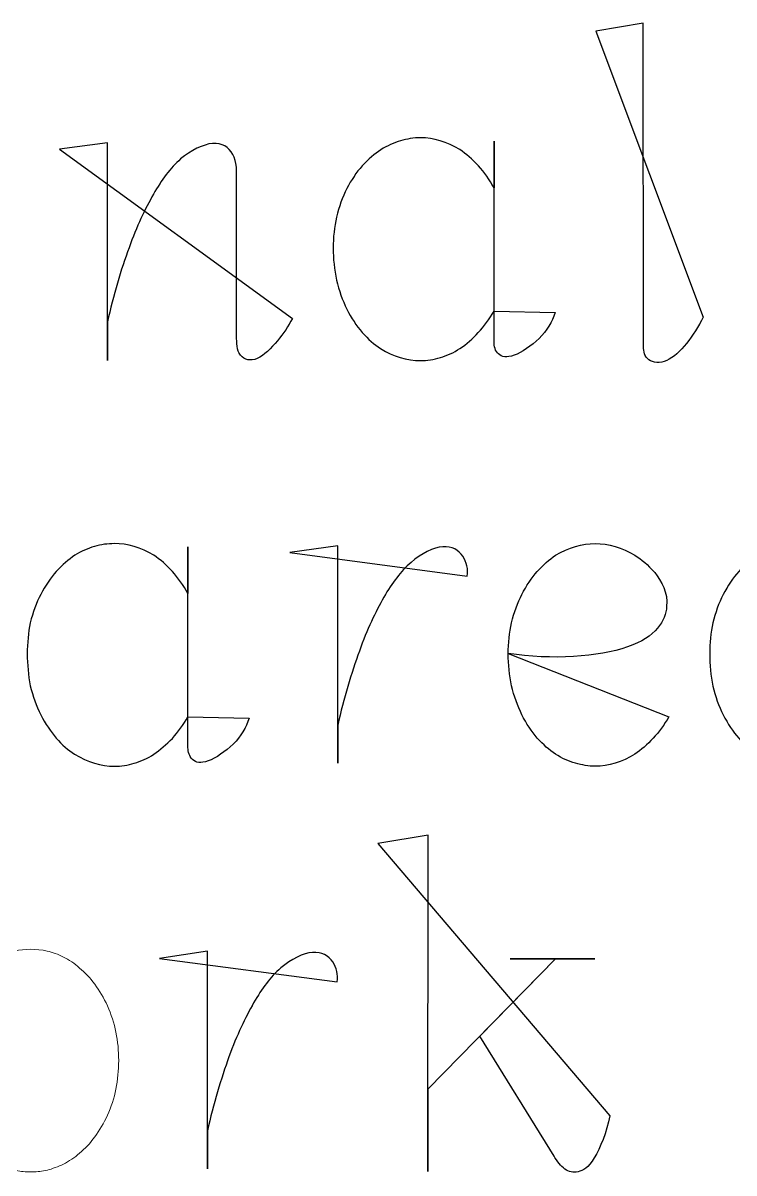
# Model space of a CAD drawing. Header units: centimetres. Extents: x -9.8 to 9.8, y -7 to 7.
# Drawn here: x -6.258 to -5.665, y 6.006 to 6.964 of the extents above; entities that cross this region are included whole.
import ezdxf

# ---------------------------------------------------------------- set-up
doc = ezdxf.new("R2010")
doc.units = ezdxf.units.CM
doc.header["$MEASUREMENT"] = 0
doc.layers.add('Layer 1', color=7, linetype='Continuous')

msp = doc.modelspace()

# ---------------------------------------------------------------- linework, layer by layer
at = {"layer": 'Layer 1', "color": 7}
for points, knots in [([(-5.78047, 6.95728), (-5.78047, 6.95728), (-5.74105, 6.96413), (-5.74105, 6.96413), (-5.74105, 6.96413), (-5.74105, 6.96413), (-5.74065, 6.69439), (-5.74065, 6.69439), (-5.74065, 6.69439), (-5.74065, 6.69039), (-5.73988, 6.68582), (-5.73626, 6.68336), (-5.73626, 6.68336), (-5.73264, 6.68087), (-5.72692, 6.68032), (-5.72139, 6.6828), (-5.72139, 6.6828), (-5.71549, 6.68529), (-5.71015, 6.69061), (-5.70483, 6.69709), (-5.70483, 6.69709), (-5.6997, 6.70357), (-5.69491, 6.71101), (-5.69094, 6.719), (-5.69094, 6.719), (-5.69094, 6.719), (-5.78047, 6.95728), (-5.78047, 6.95728)], [0, 0, 0, 0, 0.125, 0.125, 0.125, 0.125, 0.25, 0.25, 0.25, 0.25, 0.375, 0.375, 0.375, 0.375, 0.5, 0.5, 0.5, 0.5, 0.625, 0.625, 0.625, 0.625, 0.75, 0.75, 0.75, 0.75, 1, 1, 1, 1]), ([(-5.78047, 6.95728), (-5.78047, 6.95728), (-5.78047, 6.95728), (-5.78047, 6.95728), (-5.78047, 6.95728), (-5.78047, 6.95728), (-5.78047, 6.95728), (-5.78047, 6.95728)], [0, 0, 0, 0, 0.333333, 0.333333, 0.333333, 0.333333, 1, 1, 1, 1]), ([(-6.22738, 6.85897), (-6.22738, 6.85897), (-6.18737, 6.86429), (-6.18737, 6.86429), (-6.18737, 6.86429), (-6.18737, 6.86429), (-6.18737, 6.68294), (-6.18737, 6.68294), (-6.18737, 6.68294), (-6.18737, 6.68294), (-6.18737, 6.71495), (-6.18737, 6.71495), (-6.18737, 6.71495), (-6.18261, 6.73704), (-6.17613, 6.75877), (-6.16946, 6.77668), (-6.16946, 6.77668), (-6.16316, 6.79478), (-6.15594, 6.80925), (-6.14909, 6.82145), (-6.14909, 6.82145), (-6.14224, 6.83346), (-6.13499, 6.84336), (-6.12642, 6.85079), (-6.12642, 6.85079), (-6.11785, 6.85801), (-6.10774, 6.86299), (-6.09975, 6.86375), (-6.09975, 6.86375), (-6.09194, 6.86431), (-6.08623, 6.86052), (-6.08298, 6.8546), (-6.08298, 6.8546), (-6.07936, 6.84851), (-6.07975, 6.84013), (-6.07975, 6.83193), (-6.07975, 6.83193), (-6.07975, 6.83193), (-6.07975, 6.70334), (-6.07975, 6.70334), (-6.07975, 6.70334), (-6.07975, 6.69762), (-6.07975, 6.69133), (-6.07652, 6.68733), (-6.07652, 6.68733), (-6.07327, 6.68333), (-6.06832, 6.68201), (-6.0626, 6.68447), (-6.0626, 6.68447), (-6.05688, 6.68675), (-6.05098, 6.69323), (-6.04583, 6.69913), (-6.04583, 6.69913), (-6.04067, 6.70543), (-6.03649, 6.71151), (-6.03326, 6.71781), (-6.03326, 6.71781), (-6.03326, 6.71781), (-6.22738, 6.85897), (-6.22738, 6.85897)], [0, 0, 0, 0, 0.0625, 0.0625, 0.0625, 0.0625, 0.125, 0.125, 0.125, 0.125, 0.1875, 0.1875, 0.1875, 0.1875, 0.25, 0.25, 0.25, 0.25, 0.3125, 0.3125, 0.3125, 0.3125, 0.375, 0.375, 0.375, 0.375, 0.4375, 0.4375, 0.4375, 0.4375, 0.5, 0.5, 0.5, 0.5, 0.5625, 0.5625, 0.5625, 0.5625, 0.625, 0.625, 0.625, 0.625, 0.6875, 0.6875, 0.6875, 0.6875, 0.75, 0.75, 0.75, 0.75, 0.8125, 0.8125, 0.8125, 0.8125, 0.875, 0.875, 0.875, 0.875, 1, 1, 1, 1]), ([(-5.86524, 6.72392), (-5.86905, 6.71744), (-5.87363, 6.71135), (-5.87839, 6.70601), (-5.87839, 6.70601), (-5.88315, 6.70088), (-5.88831, 6.6963), (-5.89363, 6.69286), (-5.89363, 6.69286), (-5.89897, 6.68924), (-5.90448, 6.68696), (-5.91001, 6.68524), (-5.91001, 6.68524), (-5.91554, 6.68352), (-5.92104, 6.68275), (-5.92657, 6.68275), (-5.92657, 6.68275), (-5.93781, 6.68275), (-5.94906, 6.68598), (-5.95991, 6.69283), (-5.95991, 6.69283), (-5.96504, 6.69627), (-5.9702, 6.70064), (-5.97515, 6.70617), (-5.97515, 6.70617), (-5.97991, 6.7117), (-5.9843, 6.71818), (-5.9879, 6.72559), (-5.9879, 6.72559), (-5.9915, 6.733), (-5.99457, 6.7412), (-5.99647, 6.74977), (-5.99647, 6.74977), (-5.99838, 6.75853), (-5.99933, 6.7675), (-5.99933, 6.77644), (-5.99933, 6.77644), (-5.99933, 6.78538), (-5.99838, 6.79417), (-5.99647, 6.80234), (-5.99647, 6.80234), (-5.99456, 6.81091), (-5.99152, 6.8189), (-5.9879, 6.82615), (-5.9879, 6.82615), (-5.98428, 6.83321), (-5.97991, 6.83967), (-5.97515, 6.84501), (-5.97515, 6.84501), (-5.9702, 6.85054), (-5.96486, 6.85493), (-5.95954, 6.85853), (-5.95954, 6.85853), (-5.9542, 6.86176), (-5.94869, 6.86425), (-5.94316, 6.86596), (-5.94316, 6.86596), (-5.93782, 6.86749), (-5.93231, 6.86845), (-5.9266, 6.86845), (-5.9266, 6.86845), (-5.91557, 6.86845), (-5.90451, 6.86522), (-5.89384, 6.85855), (-5.89384, 6.85855), (-5.8885, 6.85493), (-5.88318, 6.85056), (-5.87823, 6.84503), (-5.87823, 6.84503), (-5.87347, 6.8399), (-5.86908, 6.83341), (-5.86527, 6.82675), (-5.86527, 6.82675), (-5.86527, 6.82675), (-5.86527, 6.86563), (-5.86527, 6.86563), (-5.86527, 6.86563), (-5.86527, 6.86563), (-5.86527, 6.69818), (-5.86527, 6.69818), (-5.86527, 6.69818), (-5.86527, 6.69456), (-5.86432, 6.69075), (-5.86146, 6.68828), (-5.86146, 6.68828), (-5.85879, 6.68579), (-5.85479, 6.68484), (-5.8485, 6.68714), (-5.8485, 6.68714), (-5.84241, 6.68942), (-5.83403, 6.69495), (-5.82773, 6.70124), (-5.82773, 6.70124), (-5.82125, 6.70772), (-5.81688, 6.71497), (-5.81439, 6.72275), (-5.81439, 6.72275), (-5.81439, 6.72275), (-5.86524, 6.72392), (-5.86524, 6.72392)], [0, 0, 0, 0, 0.038462, 0.038462, 0.038462, 0.038462, 0.076923, 0.076923, 0.076923, 0.076923, 0.115385, 0.115385, 0.115385, 0.115385, 0.153846, 0.153846, 0.153846, 0.153846, 0.192308, 0.192308, 0.192308, 0.192308, 0.230769, 0.230769, 0.230769, 0.230769, 0.269231, 0.269231, 0.269231, 0.269231, 0.307692, 0.307692, 0.307692, 0.307692, 0.346154, 0.346154, 0.346154, 0.346154, 0.384615, 0.384615, 0.384615, 0.384615, 0.423077, 0.423077, 0.423077, 0.423077, 0.461538, 0.461538, 0.461538, 0.461538, 0.5, 0.5, 0.5, 0.5, 0.538462, 0.538462, 0.538462, 0.538462, 0.576923, 0.576923, 0.576923, 0.576923, 0.615385, 0.615385, 0.615385, 0.615385, 0.653846, 0.653846, 0.653846, 0.653846, 0.692308, 0.692308, 0.692308, 0.692308, 0.730769, 0.730769, 0.730769, 0.730769, 0.769231, 0.769231, 0.769231, 0.769231, 0.807692, 0.807692, 0.807692, 0.807692, 0.846154, 0.846154, 0.846154, 0.846154, 0.884615, 0.884615, 0.884615, 0.884615, 0.923077, 0.923077, 0.923077, 0.923077, 1, 1, 1, 1]), ([(-6.22738, 6.85897), (-6.22738, 6.85897), (-6.22738, 6.85897), (-6.22738, 6.85897), (-6.22738, 6.85897), (-6.22738, 6.85897), (-6.22738, 6.85897), (-6.22738, 6.85897)], [0, 0, 0, 0, 0.333333, 0.333333, 0.333333, 0.333333, 1, 1, 1, 1]), ([(-5.86524, 6.72392), (-5.86524, 6.72392), (-5.86524, 6.72392), (-5.86524, 6.72392), (-5.86524, 6.72392), (-5.86524, 6.72392), (-5.86524, 6.72392), (-5.86524, 6.72392)], [0, 0, 0, 0, 0.333333, 0.333333, 0.333333, 0.333333, 1, 1, 1, 1]), ([(-5.55169, 6.38557), (-5.5555, 6.37909), (-5.56026, 6.373), (-5.56463, 6.36784), (-5.56463, 6.36784), (-5.5696, 6.36271), (-5.57474, 6.35813), (-5.58006, 6.3545), (-5.58006, 6.3545), (-5.5854, 6.35106), (-5.59109, 6.3486), (-5.59644, 6.34688), (-5.59644, 6.34688), (-5.60178, 6.34535), (-5.60747, 6.3446), (-5.613, 6.3446), (-5.613, 6.3446), (-5.62403, 6.3446), (-5.63528, 6.34764), (-5.64613, 6.35452), (-5.64613, 6.35452), (-5.65147, 6.35814), (-5.65661, 6.36251), (-5.66137, 6.36804), (-5.66137, 6.36804), (-5.66613, 6.37338), (-5.67052, 6.38005), (-5.67433, 6.38746), (-5.67433, 6.38746), (-5.67795, 6.39471), (-5.68081, 6.40289), (-5.6829, 6.41146), (-5.6829, 6.41146), (-5.68462, 6.42022), (-5.68557, 6.42916), (-5.68557, 6.43832), (-5.68557, 6.43832), (-5.68557, 6.44708), (-5.6848, 6.45586), (-5.6829, 6.46422), (-5.6829, 6.46422), (-5.68081, 6.47242), (-5.67795, 6.4806), (-5.67433, 6.48764), (-5.67433, 6.48764), (-5.67052, 6.49507), (-5.66613, 6.50156), (-5.66137, 6.50688), (-5.66137, 6.50688), (-5.65642, 6.51241), (-5.65129, 6.51678), (-5.64594, 6.52022), (-5.64594, 6.52022), (-5.64081, 6.52363), (-5.63507, 6.52612), (-5.62956, 6.52765), (-5.62956, 6.52765), (-5.62403, 6.52937), (-5.6185, 6.52993), (-5.613, 6.52993), (-5.613, 6.52993), (-5.60194, 6.52993), (-5.59109, 6.52707), (-5.58003, 6.52022), (-5.58003, 6.52022), (-5.57469, 6.51678), (-5.56955, 6.51241), (-5.5646, 6.50688), (-5.5646, 6.50688), (-5.55984, 6.50175), (-5.55547, 6.49526), (-5.55185, 6.48841), (-5.55185, 6.48841), (-5.55185, 6.48841), (-5.55185, 6.62689), (-5.55185, 6.62689), (-5.55185, 6.62689), (-5.55185, 6.62689), (-5.58159, 6.62271), (-5.58159, 6.62271), (-5.58159, 6.62271), (-5.58159, 6.62271), (-5.55185, 6.62689), (-5.55185, 6.62689), (-5.55185, 6.62689), (-5.55185, 6.62689), (-5.55166, 6.35715), (-5.55166, 6.35715), (-5.55166, 6.35715), (-5.55166, 6.35315), (-5.55052, 6.34934), (-5.54785, 6.34725), (-5.54785, 6.34725), (-5.54518, 6.34476), (-5.54118, 6.34381), (-5.53489, 6.34611), (-5.53489, 6.34611), (-5.5286, 6.34841), (-5.52042, 6.35392), (-5.51412, 6.36021), (-5.51412, 6.36021), (-5.50745, 6.36651), (-5.50325, 6.37392), (-5.5006, 6.38172), (-5.5006, 6.38172), (-5.5006, 6.38172), (-5.55169, 6.38557), (-5.55169, 6.38557)], [0, 0, 0, 0, 0.035714, 0.035714, 0.035714, 0.035714, 0.071429, 0.071429, 0.071429, 0.071429, 0.107143, 0.107143, 0.107143, 0.107143, 0.142857, 0.142857, 0.142857, 0.142857, 0.178571, 0.178571, 0.178571, 0.178571, 0.214286, 0.214286, 0.214286, 0.214286, 0.25, 0.25, 0.25, 0.25, 0.285714, 0.285714, 0.285714, 0.285714, 0.321429, 0.321429, 0.321429, 0.321429, 0.357143, 0.357143, 0.357143, 0.357143, 0.392857, 0.392857, 0.392857, 0.392857, 0.428571, 0.428571, 0.428571, 0.428571, 0.464286, 0.464286, 0.464286, 0.464286, 0.5, 0.5, 0.5, 0.5, 0.535714, 0.535714, 0.535714, 0.535714, 0.571429, 0.571429, 0.571429, 0.571429, 0.607143, 0.607143, 0.607143, 0.607143, 0.642857, 0.642857, 0.642857, 0.642857, 0.678571, 0.678571, 0.678571, 0.678571, 0.714286, 0.714286, 0.714286, 0.714286, 0.75, 0.75, 0.75, 0.75, 0.785714, 0.785714, 0.785714, 0.785714, 0.821429, 0.821429, 0.821429, 0.821429, 0.857143, 0.857143, 0.857143, 0.857143, 0.892857, 0.892857, 0.892857, 0.892857, 0.928571, 0.928571, 0.928571, 0.928571, 1, 1, 1, 1]), ([(-6.12033, 6.38576), (-6.12414, 6.37928), (-6.12872, 6.37319), (-6.13329, 6.36785), (-6.13329, 6.36785), (-6.13824, 6.36272), (-6.1434, 6.35814), (-6.14872, 6.3547), (-6.14872, 6.3547), (-6.15404, 6.35108), (-6.15957, 6.3488), (-6.1651, 6.34708), (-6.1651, 6.34708), (-6.17044, 6.34555), (-6.17616, 6.34459), (-6.18166, 6.34459), (-6.18166, 6.34459), (-6.19269, 6.34459), (-6.20394, 6.34784), (-6.21481, 6.3547), (-6.21481, 6.3547), (-6.22015, 6.35811), (-6.22529, 6.36251), (-6.23005, 6.36804), (-6.23005, 6.36804), (-6.23481, 6.37357), (-6.23918, 6.38005), (-6.24301, 6.38746), (-6.24301, 6.38746), (-6.24663, 6.39489), (-6.24949, 6.40307), (-6.25177, 6.41167), (-6.25177, 6.41167), (-6.25328, 6.42043), (-6.25426, 6.42937), (-6.25426, 6.43834), (-6.25426, 6.43834), (-6.25426, 6.44731), (-6.25331, 6.45607), (-6.25177, 6.46424), (-6.25177, 6.46424), (-6.24949, 6.47281), (-6.24661, 6.4808), (-6.24301, 6.48787), (-6.24301, 6.48787), (-6.2392, 6.49509), (-6.23481, 6.50158), (-6.23005, 6.50692), (-6.23005, 6.50692), (-6.2251, 6.51245), (-6.21994, 6.51682), (-6.21462, 6.52044), (-6.21462, 6.52044), (-6.20928, 6.52367), (-6.20377, 6.52616), (-6.19824, 6.52787), (-6.19824, 6.52787), (-6.19271, 6.5294), (-6.18721, 6.53015), (-6.18168, 6.53015), (-6.18168, 6.53015), (-6.17083, 6.53015), (-6.15959, 6.52711), (-6.14871, 6.52044), (-6.14871, 6.52044), (-6.14337, 6.51682), (-6.13823, 6.51245), (-6.13328, 6.50692), (-6.13328, 6.50692), (-6.1287, 6.50179), (-6.12394, 6.4953), (-6.12032, 6.48864), (-6.12032, 6.48864), (-6.12032, 6.48864), (-6.12032, 6.52751), (-6.12032, 6.52751), (-6.12032, 6.52751), (-6.12032, 6.52751), (-6.12032, 6.36006), (-6.12032, 6.36006), (-6.12032, 6.36006), (-6.12032, 6.35644), (-6.11918, 6.35263), (-6.11651, 6.35016), (-6.11651, 6.35016), (-6.11365, 6.34767), (-6.10984, 6.34672), (-6.10355, 6.34902), (-6.10355, 6.34902), (-6.09726, 6.35132), (-6.08889, 6.35683), (-6.08259, 6.36312), (-6.08259, 6.36312), (-6.07611, 6.3696), (-6.07193, 6.37683), (-6.06925, 6.38466), (-6.06925, 6.38466), (-6.06925, 6.38466), (-6.12033, 6.38576), (-6.12033, 6.38576)], [0, 0, 0, 0, 0.038462, 0.038462, 0.038462, 0.038462, 0.076923, 0.076923, 0.076923, 0.076923, 0.115385, 0.115385, 0.115385, 0.115385, 0.153846, 0.153846, 0.153846, 0.153846, 0.192308, 0.192308, 0.192308, 0.192308, 0.230769, 0.230769, 0.230769, 0.230769, 0.269231, 0.269231, 0.269231, 0.269231, 0.307692, 0.307692, 0.307692, 0.307692, 0.346154, 0.346154, 0.346154, 0.346154, 0.384615, 0.384615, 0.384615, 0.384615, 0.423077, 0.423077, 0.423077, 0.423077, 0.461538, 0.461538, 0.461538, 0.461538, 0.5, 0.5, 0.5, 0.5, 0.538462, 0.538462, 0.538462, 0.538462, 0.576923, 0.576923, 0.576923, 0.576923, 0.615385, 0.615385, 0.615385, 0.615385, 0.653846, 0.653846, 0.653846, 0.653846, 0.692308, 0.692308, 0.692308, 0.692308, 0.730769, 0.730769, 0.730769, 0.730769, 0.769231, 0.769231, 0.769231, 0.769231, 0.807692, 0.807692, 0.807692, 0.807692, 0.846154, 0.846154, 0.846154, 0.846154, 0.884615, 0.884615, 0.884615, 0.884615, 0.923077, 0.923077, 0.923077, 0.923077, 1, 1, 1, 1]), ([(-6.03537, 6.52273), (-6.03537, 6.52273), (-5.99536, 6.52845), (-5.99536, 6.52845), (-5.99536, 6.52845), (-5.99536, 6.52845), (-5.99555, 6.3471), (-5.99555, 6.3471), (-5.99555, 6.3471), (-5.99555, 6.3471), (-5.99555, 6.3789), (-5.99555, 6.3789), (-5.99555, 6.3789), (-5.9906, 6.40099), (-5.98412, 6.42234), (-5.97745, 6.44063), (-5.97745, 6.44063), (-5.97115, 6.45873), (-5.96393, 6.4732), (-5.95708, 6.4854), (-5.95708, 6.4854), (-5.95023, 6.4976), (-5.94298, 6.50712), (-5.93441, 6.51456), (-5.93441, 6.51456), (-5.92584, 6.52199), (-5.91573, 6.52694), (-5.90793, 6.52752), (-5.90793, 6.52752), (-5.90012, 6.52829), (-5.89478, 6.52448), (-5.89137, 6.51971), (-5.89137, 6.51971), (-5.88796, 6.51458), (-5.88661, 6.50886), (-5.88775, 6.50315), (-5.88775, 6.50315), (-5.88775, 6.50315), (-6.03537, 6.52273), (-6.03537, 6.52273)], [0, 0, 0, 0, 0.090909, 0.090909, 0.090909, 0.090909, 0.181818, 0.181818, 0.181818, 0.181818, 0.272727, 0.272727, 0.272727, 0.272727, 0.363636, 0.363636, 0.363636, 0.363636, 0.454545, 0.454545, 0.454545, 0.454545, 0.545455, 0.545455, 0.545455, 0.545455, 0.636364, 0.636364, 0.636364, 0.636364, 0.727273, 0.727273, 0.727273, 0.727273, 0.818182, 0.818182, 0.818182, 0.818182, 1, 1, 1, 1]), ([(-5.85344, 6.43854), (-5.81724, 6.43301), (-5.77782, 6.43568), (-5.75401, 6.44407), (-5.75401, 6.44407), (-5.7302, 6.45227), (-5.72218, 6.46598), (-5.72144, 6.47778), (-5.72144, 6.47778), (-5.72012, 6.4894), (-5.72583, 6.49892), (-5.73136, 6.50598), (-5.73136, 6.50598), (-5.73708, 6.51283), (-5.74239, 6.51701), (-5.74792, 6.52045), (-5.74792, 6.52045), (-5.75877, 6.52712), (-5.76983, 6.53016), (-5.78089, 6.53016), (-5.78089, 6.53016), (-5.79192, 6.53016), (-5.80298, 6.52712), (-5.81402, 6.52045), (-5.81402, 6.52045), (-5.81915, 6.51683), (-5.82431, 6.51246), (-5.82926, 6.50693), (-5.82926, 6.50693), (-5.83402, 6.50159), (-5.83841, 6.4951), (-5.84201, 6.48788), (-5.84201, 6.48788), (-5.84563, 6.48084), (-5.84868, 6.47283), (-5.85058, 6.46425), (-5.85058, 6.46425), (-5.85249, 6.45605), (-5.85344, 6.44729), (-5.85344, 6.43835), (-5.85344, 6.43835), (-5.85344, 6.42941), (-5.85249, 6.42044), (-5.85058, 6.41168), (-5.85058, 6.41168), (-5.84867, 6.40311), (-5.84561, 6.39491), (-5.84201, 6.38747), (-5.84201, 6.38747), (-5.83841, 6.38003), (-5.83402, 6.37355), (-5.82926, 6.36805), (-5.82926, 6.36805), (-5.82431, 6.36252), (-5.81915, 6.35813), (-5.81402, 6.35471), (-5.81402, 6.35471), (-5.80868, 6.35109), (-5.80317, 6.34881), (-5.79746, 6.34709), (-5.79746, 6.34709), (-5.79196, 6.34556), (-5.78643, 6.3446), (-5.7809, 6.3446), (-5.7809, 6.3446), (-5.76984, 6.3446), (-5.7586, 6.34785), (-5.74793, 6.35471), (-5.74793, 6.35471), (-5.74259, 6.35812), (-5.73745, 6.3627), (-5.73269, 6.36786), (-5.73269, 6.36786), (-5.72793, 6.3732), (-5.72335, 6.37929), (-5.71954, 6.38577), (-5.71954, 6.38577), (-5.71954, 6.38577), (-5.85344, 6.43854), (-5.85344, 6.43854)], [0, 0, 0, 0, 0.047619, 0.047619, 0.047619, 0.047619, 0.095238, 0.095238, 0.095238, 0.095238, 0.142857, 0.142857, 0.142857, 0.142857, 0.190476, 0.190476, 0.190476, 0.190476, 0.238095, 0.238095, 0.238095, 0.238095, 0.285714, 0.285714, 0.285714, 0.285714, 0.333333, 0.333333, 0.333333, 0.333333, 0.380952, 0.380952, 0.380952, 0.380952, 0.428571, 0.428571, 0.428571, 0.428571, 0.47619, 0.47619, 0.47619, 0.47619, 0.52381, 0.52381, 0.52381, 0.52381, 0.571429, 0.571429, 0.571429, 0.571429, 0.619048, 0.619048, 0.619048, 0.619048, 0.666667, 0.666667, 0.666667, 0.666667, 0.714286, 0.714286, 0.714286, 0.714286, 0.761905, 0.761905, 0.761905, 0.761905, 0.809524, 0.809524, 0.809524, 0.809524, 0.857143, 0.857143, 0.857143, 0.857143, 0.904762, 0.904762, 0.904762, 0.904762, 1, 1, 1, 1]), ([(-6.03537, 6.52273), (-6.03537, 6.52273), (-6.03537, 6.52273), (-6.03537, 6.52273), (-6.03537, 6.52273), (-6.03537, 6.52273), (-6.03537, 6.52273), (-6.03537, 6.52273)], [0, 0, 0, 0, 0.333333, 0.333333, 0.333333, 0.333333, 1, 1, 1, 1]), ([(-5.85344, 6.43854), (-5.85344, 6.43854), (-5.85344, 6.43854), (-5.85344, 6.43854), (-5.85344, 6.43854), (-5.85344, 6.43854), (-5.85344, 6.43854), (-5.85344, 6.43854)], [0, 0, 0, 0, 0.333333, 0.333333, 0.333333, 0.333333, 1, 1, 1, 1]), ([(-6.12033, 6.38576), (-6.12033, 6.38576), (-6.12033, 6.38576), (-6.12033, 6.38576), (-6.12033, 6.38576), (-6.12033, 6.38576), (-6.12033, 6.38576), (-6.12033, 6.38576)], [0, 0, 0, 0, 0.333333, 0.333333, 0.333333, 0.333333, 1, 1, 1, 1]), ([(-5.962, 6.28024), (-5.962, 6.28024), (-5.92009, 6.28709), (-5.92009, 6.28709), (-5.92009, 6.28709), (-5.92009, 6.28709), (-5.92046, 6.00668), (-5.92046, 6.00668), (-5.92046, 6.00668), (-5.92046, 6.00668), (-5.92046, 6.07546), (-5.92046, 6.07546), (-5.92046, 6.07546), (-5.92046, 6.07546), (-5.81397, 6.18405), (-5.81397, 6.18405), (-5.81397, 6.18405), (-5.81397, 6.18405), (-5.8517, 6.18404), (-5.8517, 6.18404), (-5.8517, 6.18404), (-5.8517, 6.18404), (-5.7814, 6.18404), (-5.7814, 6.18404), (-5.7814, 6.18404), (-5.7814, 6.18404), (-5.81397, 6.18404), (-5.81397, 6.18404), (-5.81397, 6.18404), (-5.81397, 6.18404), (-5.87702, 6.11946), (-5.87702, 6.11946), (-5.87702, 6.11946), (-5.87702, 6.11946), (-5.81529, 6.01963), (-5.81529, 6.01963), (-5.81529, 6.01963), (-5.81262, 6.01524), (-5.80957, 6.01124), (-5.80614, 6.00878), (-5.80614, 6.00878), (-5.80289, 6.0065), (-5.79929, 6.00553), (-5.79527, 6.0065), (-5.79527, 6.0065), (-5.79127, 6.00745), (-5.7867, 6.00991), (-5.78175, 6.01812), (-5.78175, 6.01812), (-5.7768, 6.02611), (-5.77146, 6.03966), (-5.76881, 6.05318), (-5.76881, 6.05318), (-5.76881, 6.05318), (-5.962, 6.28024), (-5.962, 6.28024)], [0, 0, 0, 0, 0.066667, 0.066667, 0.066667, 0.066667, 0.133333, 0.133333, 0.133333, 0.133333, 0.2, 0.2, 0.2, 0.2, 0.266667, 0.266667, 0.266667, 0.266667, 0.333333, 0.333333, 0.333333, 0.333333, 0.4, 0.4, 0.4, 0.4, 0.466667, 0.466667, 0.466667, 0.466667, 0.533333, 0.533333, 0.533333, 0.533333, 0.6, 0.6, 0.6, 0.6, 0.666667, 0.666667, 0.666667, 0.666667, 0.733333, 0.733333, 0.733333, 0.733333, 0.8, 0.8, 0.8, 0.8, 0.866667, 0.866667, 0.866667, 0.866667, 1, 1, 1, 1]), ([(-5.962, 6.28024), (-5.962, 6.28024), (-5.962, 6.28024), (-5.962, 6.28024), (-5.962, 6.28024), (-5.962, 6.28024), (-5.962, 6.28024), (-5.962, 6.28024)], [0, 0, 0, 0, 0.333333, 0.333333, 0.333333, 0.333333, 1, 1, 1, 1]), ([(-6.14393, 6.18441), (-6.14393, 6.18441), (-6.10392, 6.19031), (-6.10392, 6.19031), (-6.10392, 6.19031), (-6.10392, 6.19031), (-6.10411, 6.00896), (-6.10411, 6.00896), (-6.10411, 6.00896), (-6.10411, 6.00896), (-6.10411, 6.04076), (-6.10411, 6.04076), (-6.10411, 6.04076), (-6.09916, 6.06285), (-6.09268, 6.08439), (-6.0862, 6.10249), (-6.0862, 6.10249), (-6.07953, 6.12059), (-6.07247, 6.13506), (-6.06562, 6.14726), (-6.06562, 6.14726), (-6.05856, 6.15946), (-6.0517, 6.16898), (-6.04295, 6.17642), (-6.04295, 6.17642), (-6.03438, 6.18385), (-6.02427, 6.1888), (-6.01647, 6.18938), (-6.01647, 6.18938), (-6.00866, 6.19015), (-6.00313, 6.18634), (-5.9997, 6.18157), (-5.9997, 6.18157), (-5.99626, 6.17662), (-5.99512, 6.17072), (-5.99608, 6.16501), (-5.99608, 6.16501), (-5.99608, 6.16501), (-6.14393, 6.18441), (-6.14393, 6.18441)], [0, 0, 0, 0, 0.090909, 0.090909, 0.090909, 0.090909, 0.181818, 0.181818, 0.181818, 0.181818, 0.272727, 0.272727, 0.272727, 0.272727, 0.363636, 0.363636, 0.363636, 0.363636, 0.454545, 0.454545, 0.454545, 0.454545, 0.545455, 0.545455, 0.545455, 0.545455, 0.636364, 0.636364, 0.636364, 0.636364, 0.727273, 0.727273, 0.727273, 0.727273, 0.818182, 0.818182, 0.818182, 0.818182, 1, 1, 1, 1]), ([(-6.14393, 6.18441), (-6.14393, 6.18441), (-6.14393, 6.18441), (-6.14393, 6.18441), (-6.14393, 6.18441), (-6.14393, 6.18441), (-6.14393, 6.18441), (-6.14393, 6.18441)], [0, 0, 0, 0, 0.333333, 0.333333, 0.333333, 0.333333, 1, 1, 1, 1])]:
    msp.add_open_spline(points, degree=3, knots=knots, dxfattribs=at)
at = {"layer": 'Layer 1', "color": 9, "lineweight": 0}
for points, knots in [([(-5.78047, 6.95728), (-5.78047, 6.95728), (-5.74105, 6.96413), (-5.74105, 6.96413), (-5.74105, 6.96413), (-5.74105, 6.96413), (-5.74065, 6.69439), (-5.74065, 6.69439), (-5.74065, 6.69439), (-5.74065, 6.69039), (-5.73988, 6.68582), (-5.73626, 6.68336), (-5.73626, 6.68336), (-5.73264, 6.68087), (-5.72692, 6.68032), (-5.72139, 6.6828), (-5.72139, 6.6828), (-5.71549, 6.68529), (-5.71015, 6.69061), (-5.70483, 6.69709), (-5.70483, 6.69709), (-5.6997, 6.70357), (-5.69491, 6.71101), (-5.69094, 6.719)], [0, 0, 0, 0, 0.142857, 0.142857, 0.142857, 0.142857, 0.285714, 0.285714, 0.285714, 0.285714, 0.428571, 0.428571, 0.428571, 0.428571, 0.571429, 0.571429, 0.571429, 0.571429, 0.714286, 0.714286, 0.714286, 0.714286, 1, 1, 1, 1]), ([(-5.78047, 6.95728), (-5.78047, 6.95728), (-5.78047, 6.95728), (-5.78047, 6.95728), (-5.78047, 6.95728), (-5.78047, 6.95728), (-5.78047, 6.95728), (-5.78047, 6.95728)], [0, 0, 0, 0, 0.333333, 0.333333, 0.333333, 0.333333, 1, 1, 1, 1]), ([(-6.22738, 6.85897), (-6.22738, 6.85897), (-6.18737, 6.86429), (-6.18737, 6.86429), (-6.18737, 6.86429), (-6.18737, 6.86429), (-6.18737, 6.68294), (-6.18737, 6.68294), (-6.18737, 6.68294), (-6.18737, 6.68294), (-6.18737, 6.71495), (-6.18737, 6.71495), (-6.18737, 6.71495), (-6.18261, 6.73704), (-6.17613, 6.75877), (-6.16946, 6.77668), (-6.16946, 6.77668), (-6.16316, 6.79478), (-6.15594, 6.80925), (-6.14909, 6.82145), (-6.14909, 6.82145), (-6.14224, 6.83346), (-6.13499, 6.84336), (-6.12642, 6.85079), (-6.12642, 6.85079), (-6.11785, 6.85801), (-6.10774, 6.86299), (-6.09975, 6.86375), (-6.09975, 6.86375), (-6.09194, 6.86431), (-6.08623, 6.86052), (-6.08298, 6.8546), (-6.08298, 6.8546), (-6.07936, 6.84851), (-6.07975, 6.84013), (-6.07975, 6.83193), (-6.07975, 6.83193), (-6.07975, 6.83193), (-6.07975, 6.70334), (-6.07975, 6.70334), (-6.07975, 6.70334), (-6.07975, 6.69762), (-6.07975, 6.69133), (-6.07652, 6.68733), (-6.07652, 6.68733), (-6.07327, 6.68333), (-6.06832, 6.68201), (-6.0626, 6.68447), (-6.0626, 6.68447), (-6.05688, 6.68675), (-6.05098, 6.69323), (-6.04583, 6.69913), (-6.04583, 6.69913), (-6.04067, 6.70543), (-6.03649, 6.71151), (-6.03326, 6.71781)], [0, 0, 0, 0, 0.066667, 0.066667, 0.066667, 0.066667, 0.133333, 0.133333, 0.133333, 0.133333, 0.2, 0.2, 0.2, 0.2, 0.266667, 0.266667, 0.266667, 0.266667, 0.333333, 0.333333, 0.333333, 0.333333, 0.4, 0.4, 0.4, 0.4, 0.466667, 0.466667, 0.466667, 0.466667, 0.533333, 0.533333, 0.533333, 0.533333, 0.6, 0.6, 0.6, 0.6, 0.666667, 0.666667, 0.666667, 0.666667, 0.733333, 0.733333, 0.733333, 0.733333, 0.8, 0.8, 0.8, 0.8, 0.866667, 0.866667, 0.866667, 0.866667, 1, 1, 1, 1]), ([(-5.86524, 6.72392), (-5.86905, 6.71744), (-5.87363, 6.71135), (-5.87839, 6.70601), (-5.87839, 6.70601), (-5.88315, 6.70088), (-5.88831, 6.6963), (-5.89363, 6.69286), (-5.89363, 6.69286), (-5.89897, 6.68924), (-5.90448, 6.68696), (-5.91001, 6.68524), (-5.91001, 6.68524), (-5.91554, 6.68352), (-5.92104, 6.68275), (-5.92657, 6.68275), (-5.92657, 6.68275), (-5.93781, 6.68275), (-5.94906, 6.68598), (-5.95991, 6.69283), (-5.95991, 6.69283), (-5.96504, 6.69627), (-5.9702, 6.70064), (-5.97515, 6.70617), (-5.97515, 6.70617), (-5.97991, 6.7117), (-5.9843, 6.71818), (-5.9879, 6.72559), (-5.9879, 6.72559), (-5.9915, 6.733), (-5.99457, 6.7412), (-5.99647, 6.74977), (-5.99647, 6.74977), (-5.99838, 6.75853), (-5.99933, 6.7675), (-5.99933, 6.77644), (-5.99933, 6.77644), (-5.99933, 6.78538), (-5.99838, 6.79417), (-5.99647, 6.80234), (-5.99647, 6.80234), (-5.99456, 6.81091), (-5.99152, 6.8189), (-5.9879, 6.82615), (-5.9879, 6.82615), (-5.98428, 6.83321), (-5.97991, 6.83967), (-5.97515, 6.84501), (-5.97515, 6.84501), (-5.9702, 6.85054), (-5.96486, 6.85493), (-5.95954, 6.85853), (-5.95954, 6.85853), (-5.9542, 6.86176), (-5.94869, 6.86425), (-5.94316, 6.86596), (-5.94316, 6.86596), (-5.93782, 6.86749), (-5.93231, 6.86845), (-5.9266, 6.86845), (-5.9266, 6.86845), (-5.91557, 6.86845), (-5.90451, 6.86522), (-5.89384, 6.85855), (-5.89384, 6.85855), (-5.8885, 6.85493), (-5.88318, 6.85056), (-5.87823, 6.84503), (-5.87823, 6.84503), (-5.87347, 6.8399), (-5.86908, 6.83341), (-5.86527, 6.82675), (-5.86527, 6.82675), (-5.86527, 6.82675), (-5.86527, 6.86563), (-5.86527, 6.86563), (-5.86527, 6.86563), (-5.86527, 6.86563), (-5.86527, 6.69818), (-5.86527, 6.69818), (-5.86527, 6.69818), (-5.86527, 6.69456), (-5.86432, 6.69075), (-5.86146, 6.68828), (-5.86146, 6.68828), (-5.85879, 6.68579), (-5.85479, 6.68484), (-5.8485, 6.68714), (-5.8485, 6.68714), (-5.84241, 6.68942), (-5.83403, 6.69495), (-5.82773, 6.70124), (-5.82773, 6.70124), (-5.82125, 6.70772), (-5.81688, 6.71497), (-5.81439, 6.72275)], [0, 0, 0, 0, 0.04, 0.04, 0.04, 0.04, 0.08, 0.08, 0.08, 0.08, 0.12, 0.12, 0.12, 0.12, 0.16, 0.16, 0.16, 0.16, 0.2, 0.2, 0.2, 0.2, 0.24, 0.24, 0.24, 0.24, 0.28, 0.28, 0.28, 0.28, 0.32, 0.32, 0.32, 0.32, 0.36, 0.36, 0.36, 0.36, 0.4, 0.4, 0.4, 0.4, 0.44, 0.44, 0.44, 0.44, 0.48, 0.48, 0.48, 0.48, 0.52, 0.52, 0.52, 0.52, 0.56, 0.56, 0.56, 0.56, 0.6, 0.6, 0.6, 0.6, 0.64, 0.64, 0.64, 0.64, 0.68, 0.68, 0.68, 0.68, 0.72, 0.72, 0.72, 0.72, 0.76, 0.76, 0.76, 0.76, 0.8, 0.8, 0.8, 0.8, 0.84, 0.84, 0.84, 0.84, 0.88, 0.88, 0.88, 0.88, 0.92, 0.92, 0.92, 0.92, 1, 1, 1, 1]), ([(-6.22738, 6.85897), (-6.22738, 6.85897), (-6.22738, 6.85897), (-6.22738, 6.85897), (-6.22738, 6.85897), (-6.22738, 6.85897), (-6.22738, 6.85897), (-6.22738, 6.85897)], [0, 0, 0, 0, 0.333333, 0.333333, 0.333333, 0.333333, 1, 1, 1, 1]), ([(-5.86524, 6.72392), (-5.86524, 6.72392), (-5.86524, 6.72392), (-5.86524, 6.72392), (-5.86524, 6.72392), (-5.86524, 6.72392), (-5.86524, 6.72392), (-5.86524, 6.72392)], [0, 0, 0, 0, 0.333333, 0.333333, 0.333333, 0.333333, 1, 1, 1, 1]), ([(-5.55169, 6.38557), (-5.5555, 6.37909), (-5.56026, 6.373), (-5.56463, 6.36784), (-5.56463, 6.36784), (-5.5696, 6.36271), (-5.57474, 6.35813), (-5.58006, 6.3545), (-5.58006, 6.3545), (-5.5854, 6.35106), (-5.59109, 6.3486), (-5.59644, 6.34688), (-5.59644, 6.34688), (-5.60178, 6.34535), (-5.60747, 6.3446), (-5.613, 6.3446), (-5.613, 6.3446), (-5.62403, 6.3446), (-5.63528, 6.34764), (-5.64613, 6.35452), (-5.64613, 6.35452), (-5.65147, 6.35814), (-5.65661, 6.36251), (-5.66137, 6.36804), (-5.66137, 6.36804), (-5.66613, 6.37338), (-5.67052, 6.38005), (-5.67433, 6.38746), (-5.67433, 6.38746), (-5.67795, 6.39471), (-5.68081, 6.40289), (-5.6829, 6.41146), (-5.6829, 6.41146), (-5.68462, 6.42022), (-5.68557, 6.42916), (-5.68557, 6.43832), (-5.68557, 6.43832), (-5.68557, 6.44708), (-5.6848, 6.45586), (-5.6829, 6.46422), (-5.6829, 6.46422), (-5.68081, 6.47242), (-5.67795, 6.4806), (-5.67433, 6.48764), (-5.67433, 6.48764), (-5.67052, 6.49507), (-5.66613, 6.50156), (-5.66137, 6.50688), (-5.66137, 6.50688), (-5.65642, 6.51241), (-5.65129, 6.51678), (-5.64594, 6.52022), (-5.64594, 6.52022), (-5.64081, 6.52363), (-5.63507, 6.52612), (-5.62956, 6.52765), (-5.62956, 6.52765), (-5.62403, 6.52937), (-5.6185, 6.52993), (-5.613, 6.52993), (-5.613, 6.52993), (-5.60194, 6.52993), (-5.59109, 6.52707), (-5.58003, 6.52022), (-5.58003, 6.52022), (-5.57469, 6.51678), (-5.56955, 6.51241), (-5.5646, 6.50688), (-5.5646, 6.50688), (-5.55984, 6.50175), (-5.55547, 6.49526), (-5.55185, 6.48841), (-5.55185, 6.48841), (-5.55185, 6.48841), (-5.55185, 6.62689), (-5.55185, 6.62689), (-5.55185, 6.62689), (-5.55185, 6.62689), (-5.58159, 6.62271), (-5.58159, 6.62271), (-5.58159, 6.62271), (-5.58159, 6.62271), (-5.55185, 6.62689), (-5.55185, 6.62689), (-5.55185, 6.62689), (-5.55185, 6.62689), (-5.55166, 6.35715), (-5.55166, 6.35715), (-5.55166, 6.35715), (-5.55166, 6.35315), (-5.55052, 6.34934), (-5.54785, 6.34725), (-5.54785, 6.34725), (-5.54518, 6.34476), (-5.54118, 6.34381), (-5.53489, 6.34611), (-5.53489, 6.34611), (-5.5286, 6.34841), (-5.52042, 6.35392), (-5.51412, 6.36021), (-5.51412, 6.36021), (-5.50745, 6.36651), (-5.50325, 6.37392), (-5.5006, 6.38172)], [0, 0, 0, 0, 0.037037, 0.037037, 0.037037, 0.037037, 0.074074, 0.074074, 0.074074, 0.074074, 0.111111, 0.111111, 0.111111, 0.111111, 0.148148, 0.148148, 0.148148, 0.148148, 0.185185, 0.185185, 0.185185, 0.185185, 0.222222, 0.222222, 0.222222, 0.222222, 0.259259, 0.259259, 0.259259, 0.259259, 0.296296, 0.296296, 0.296296, 0.296296, 0.333333, 0.333333, 0.333333, 0.333333, 0.37037, 0.37037, 0.37037, 0.37037, 0.407407, 0.407407, 0.407407, 0.407407, 0.444444, 0.444444, 0.444444, 0.444444, 0.481481, 0.481481, 0.481481, 0.481481, 0.518519, 0.518519, 0.518519, 0.518519, 0.555556, 0.555556, 0.555556, 0.555556, 0.592593, 0.592593, 0.592593, 0.592593, 0.62963, 0.62963, 0.62963, 0.62963, 0.666667, 0.666667, 0.666667, 0.666667, 0.703704, 0.703704, 0.703704, 0.703704, 0.740741, 0.740741, 0.740741, 0.740741, 0.777778, 0.777778, 0.777778, 0.777778, 0.814815, 0.814815, 0.814815, 0.814815, 0.851852, 0.851852, 0.851852, 0.851852, 0.888889, 0.888889, 0.888889, 0.888889, 0.925926, 0.925926, 0.925926, 0.925926, 1, 1, 1, 1]), ([(-6.12033, 6.38576), (-6.12414, 6.37928), (-6.12872, 6.37319), (-6.13329, 6.36785), (-6.13329, 6.36785), (-6.13824, 6.36272), (-6.1434, 6.35814), (-6.14872, 6.3547), (-6.14872, 6.3547), (-6.15404, 6.35108), (-6.15957, 6.3488), (-6.1651, 6.34708), (-6.1651, 6.34708), (-6.17044, 6.34555), (-6.17616, 6.34459), (-6.18166, 6.34459), (-6.18166, 6.34459), (-6.19269, 6.34459), (-6.20394, 6.34784), (-6.21481, 6.3547), (-6.21481, 6.3547), (-6.22015, 6.35811), (-6.22529, 6.36251), (-6.23005, 6.36804), (-6.23005, 6.36804), (-6.23481, 6.37357), (-6.23918, 6.38005), (-6.24301, 6.38746), (-6.24301, 6.38746), (-6.24663, 6.39489), (-6.24949, 6.40307), (-6.25177, 6.41167), (-6.25177, 6.41167), (-6.25328, 6.42043), (-6.25426, 6.42937), (-6.25426, 6.43834), (-6.25426, 6.43834), (-6.25426, 6.44731), (-6.25331, 6.45607), (-6.25177, 6.46424), (-6.25177, 6.46424), (-6.24949, 6.47281), (-6.24661, 6.4808), (-6.24301, 6.48787), (-6.24301, 6.48787), (-6.2392, 6.49509), (-6.23481, 6.50158), (-6.23005, 6.50692), (-6.23005, 6.50692), (-6.2251, 6.51245), (-6.21994, 6.51682), (-6.21462, 6.52044), (-6.21462, 6.52044), (-6.20928, 6.52367), (-6.20377, 6.52616), (-6.19824, 6.52787), (-6.19824, 6.52787), (-6.19271, 6.5294), (-6.18721, 6.53015), (-6.18168, 6.53015), (-6.18168, 6.53015), (-6.17083, 6.53015), (-6.15959, 6.52711), (-6.14871, 6.52044), (-6.14871, 6.52044), (-6.14337, 6.51682), (-6.13823, 6.51245), (-6.13328, 6.50692), (-6.13328, 6.50692), (-6.1287, 6.50179), (-6.12394, 6.4953), (-6.12032, 6.48864), (-6.12032, 6.48864), (-6.12032, 6.48864), (-6.12032, 6.52751), (-6.12032, 6.52751), (-6.12032, 6.52751), (-6.12032, 6.52751), (-6.12032, 6.36006), (-6.12032, 6.36006), (-6.12032, 6.36006), (-6.12032, 6.35644), (-6.11918, 6.35263), (-6.11651, 6.35016), (-6.11651, 6.35016), (-6.11365, 6.34767), (-6.10984, 6.34672), (-6.10355, 6.34902), (-6.10355, 6.34902), (-6.09726, 6.35132), (-6.08889, 6.35683), (-6.08259, 6.36312), (-6.08259, 6.36312), (-6.07611, 6.3696), (-6.07193, 6.37683), (-6.06925, 6.38466)], [0, 0, 0, 0, 0.04, 0.04, 0.04, 0.04, 0.08, 0.08, 0.08, 0.08, 0.12, 0.12, 0.12, 0.12, 0.16, 0.16, 0.16, 0.16, 0.2, 0.2, 0.2, 0.2, 0.24, 0.24, 0.24, 0.24, 0.28, 0.28, 0.28, 0.28, 0.32, 0.32, 0.32, 0.32, 0.36, 0.36, 0.36, 0.36, 0.4, 0.4, 0.4, 0.4, 0.44, 0.44, 0.44, 0.44, 0.48, 0.48, 0.48, 0.48, 0.52, 0.52, 0.52, 0.52, 0.56, 0.56, 0.56, 0.56, 0.6, 0.6, 0.6, 0.6, 0.64, 0.64, 0.64, 0.64, 0.68, 0.68, 0.68, 0.68, 0.72, 0.72, 0.72, 0.72, 0.76, 0.76, 0.76, 0.76, 0.8, 0.8, 0.8, 0.8, 0.84, 0.84, 0.84, 0.84, 0.88, 0.88, 0.88, 0.88, 0.92, 0.92, 0.92, 0.92, 1, 1, 1, 1]), ([(-6.03537, 6.52273), (-6.03537, 6.52273), (-5.99536, 6.52845), (-5.99536, 6.52845), (-5.99536, 6.52845), (-5.99536, 6.52845), (-5.99555, 6.3471), (-5.99555, 6.3471), (-5.99555, 6.3471), (-5.99555, 6.3471), (-5.99555, 6.3789), (-5.99555, 6.3789), (-5.99555, 6.3789), (-5.9906, 6.40099), (-5.98412, 6.42234), (-5.97745, 6.44063), (-5.97745, 6.44063), (-5.97115, 6.45873), (-5.96393, 6.4732), (-5.95708, 6.4854), (-5.95708, 6.4854), (-5.95023, 6.4976), (-5.94298, 6.50712), (-5.93441, 6.51456), (-5.93441, 6.51456), (-5.92584, 6.52199), (-5.91573, 6.52694), (-5.90793, 6.52752), (-5.90793, 6.52752), (-5.90012, 6.52829), (-5.89478, 6.52448), (-5.89137, 6.51971), (-5.89137, 6.51971), (-5.88796, 6.51458), (-5.88661, 6.50886), (-5.88775, 6.50315)], [0, 0, 0, 0, 0.1, 0.1, 0.1, 0.1, 0.2, 0.2, 0.2, 0.2, 0.3, 0.3, 0.3, 0.3, 0.4, 0.4, 0.4, 0.4, 0.5, 0.5, 0.5, 0.5, 0.6, 0.6, 0.6, 0.6, 0.7, 0.7, 0.7, 0.7, 0.8, 0.8, 0.8, 0.8, 1, 1, 1, 1]), ([(-5.85344, 6.43854), (-5.81724, 6.43301), (-5.77782, 6.43568), (-5.75401, 6.44407), (-5.75401, 6.44407), (-5.7302, 6.45227), (-5.72218, 6.46598), (-5.72144, 6.47778), (-5.72144, 6.47778), (-5.72012, 6.4894), (-5.72583, 6.49892), (-5.73136, 6.50598), (-5.73136, 6.50598), (-5.73708, 6.51283), (-5.74239, 6.51701), (-5.74792, 6.52045), (-5.74792, 6.52045), (-5.75877, 6.52712), (-5.76983, 6.53016), (-5.78089, 6.53016), (-5.78089, 6.53016), (-5.79192, 6.53016), (-5.80298, 6.52712), (-5.81402, 6.52045), (-5.81402, 6.52045), (-5.81915, 6.51683), (-5.82431, 6.51246), (-5.82926, 6.50693), (-5.82926, 6.50693), (-5.83402, 6.50159), (-5.83841, 6.4951), (-5.84201, 6.48788), (-5.84201, 6.48788), (-5.84563, 6.48084), (-5.84868, 6.47283), (-5.85058, 6.46425), (-5.85058, 6.46425), (-5.85249, 6.45605), (-5.85344, 6.44729), (-5.85344, 6.43835), (-5.85344, 6.43835), (-5.85344, 6.42941), (-5.85249, 6.42044), (-5.85058, 6.41168), (-5.85058, 6.41168), (-5.84867, 6.40311), (-5.84561, 6.39491), (-5.84201, 6.38747), (-5.84201, 6.38747), (-5.83841, 6.38003), (-5.83402, 6.37355), (-5.82926, 6.36805), (-5.82926, 6.36805), (-5.82431, 6.36252), (-5.81915, 6.35813), (-5.81402, 6.35471), (-5.81402, 6.35471), (-5.80868, 6.35109), (-5.80317, 6.34881), (-5.79746, 6.34709), (-5.79746, 6.34709), (-5.79196, 6.34556), (-5.78643, 6.3446), (-5.7809, 6.3446), (-5.7809, 6.3446), (-5.76984, 6.3446), (-5.7586, 6.34785), (-5.74793, 6.35471), (-5.74793, 6.35471), (-5.74259, 6.35812), (-5.73745, 6.3627), (-5.73269, 6.36786), (-5.73269, 6.36786), (-5.72793, 6.3732), (-5.72335, 6.37929), (-5.71954, 6.38577)], [0, 0, 0, 0, 0.05, 0.05, 0.05, 0.05, 0.1, 0.1, 0.1, 0.1, 0.15, 0.15, 0.15, 0.15, 0.2, 0.2, 0.2, 0.2, 0.25, 0.25, 0.25, 0.25, 0.3, 0.3, 0.3, 0.3, 0.35, 0.35, 0.35, 0.35, 0.4, 0.4, 0.4, 0.4, 0.45, 0.45, 0.45, 0.45, 0.5, 0.5, 0.5, 0.5, 0.55, 0.55, 0.55, 0.55, 0.6, 0.6, 0.6, 0.6, 0.65, 0.65, 0.65, 0.65, 0.7, 0.7, 0.7, 0.7, 0.75, 0.75, 0.75, 0.75, 0.8, 0.8, 0.8, 0.8, 0.85, 0.85, 0.85, 0.85, 0.9, 0.9, 0.9, 0.9, 1, 1, 1, 1]), ([(-6.03537, 6.52273), (-6.03537, 6.52273), (-6.03537, 6.52273), (-6.03537, 6.52273), (-6.03537, 6.52273), (-6.03537, 6.52273), (-6.03537, 6.52273), (-6.03537, 6.52273)], [0, 0, 0, 0, 0.333333, 0.333333, 0.333333, 0.333333, 1, 1, 1, 1]), ([(-5.85344, 6.43854), (-5.85344, 6.43854), (-5.85344, 6.43854), (-5.85344, 6.43854), (-5.85344, 6.43854), (-5.85344, 6.43854), (-5.85344, 6.43854), (-5.85344, 6.43854)], [0, 0, 0, 0, 0.333333, 0.333333, 0.333333, 0.333333, 1, 1, 1, 1]), ([(-6.12033, 6.38576), (-6.12033, 6.38576), (-6.12033, 6.38576), (-6.12033, 6.38576), (-6.12033, 6.38576), (-6.12033, 6.38576), (-6.12033, 6.38576), (-6.12033, 6.38576)], [0, 0, 0, 0, 0.333333, 0.333333, 0.333333, 0.333333, 1, 1, 1, 1]), ([(-5.962, 6.28024), (-5.962, 6.28024), (-5.92009, 6.28709), (-5.92009, 6.28709), (-5.92009, 6.28709), (-5.92009, 6.28709), (-5.92046, 6.00668), (-5.92046, 6.00668), (-5.92046, 6.00668), (-5.92046, 6.00668), (-5.92046, 6.07546), (-5.92046, 6.07546), (-5.92046, 6.07546), (-5.92046, 6.07546), (-5.81397, 6.18405), (-5.81397, 6.18405), (-5.81397, 6.18405), (-5.81397, 6.18405), (-5.8517, 6.18404), (-5.8517, 6.18404), (-5.8517, 6.18404), (-5.8517, 6.18404), (-5.7814, 6.18404), (-5.7814, 6.18404), (-5.7814, 6.18404), (-5.7814, 6.18404), (-5.81397, 6.18404), (-5.81397, 6.18404), (-5.81397, 6.18404), (-5.81397, 6.18404), (-5.87702, 6.11946), (-5.87702, 6.11946), (-5.87702, 6.11946), (-5.87702, 6.11946), (-5.81529, 6.01963), (-5.81529, 6.01963), (-5.81529, 6.01963), (-5.81262, 6.01524), (-5.80957, 6.01124), (-5.80614, 6.00878), (-5.80614, 6.00878), (-5.80289, 6.0065), (-5.79929, 6.00553), (-5.79527, 6.0065), (-5.79527, 6.0065), (-5.79127, 6.00745), (-5.7867, 6.00991), (-5.78175, 6.01812), (-5.78175, 6.01812), (-5.7768, 6.02611), (-5.77146, 6.03966), (-5.76881, 6.05318)], [0, 0, 0, 0, 0.071429, 0.071429, 0.071429, 0.071429, 0.142857, 0.142857, 0.142857, 0.142857, 0.214286, 0.214286, 0.214286, 0.214286, 0.285714, 0.285714, 0.285714, 0.285714, 0.357143, 0.357143, 0.357143, 0.357143, 0.428571, 0.428571, 0.428571, 0.428571, 0.5, 0.5, 0.5, 0.5, 0.571429, 0.571429, 0.571429, 0.571429, 0.642857, 0.642857, 0.642857, 0.642857, 0.714286, 0.714286, 0.714286, 0.714286, 0.785714, 0.785714, 0.785714, 0.785714, 0.857143, 0.857143, 0.857143, 0.857143, 1, 1, 1, 1]), ([(-5.962, 6.28024), (-5.962, 6.28024), (-5.962, 6.28024), (-5.962, 6.28024), (-5.962, 6.28024), (-5.962, 6.28024), (-5.962, 6.28024), (-5.962, 6.28024)], [0, 0, 0, 0, 0.333333, 0.333333, 0.333333, 0.333333, 1, 1, 1, 1]), ([(-6.14393, 6.18441), (-6.14393, 6.18441), (-6.10392, 6.19031), (-6.10392, 6.19031), (-6.10392, 6.19031), (-6.10392, 6.19031), (-6.10411, 6.00896), (-6.10411, 6.00896), (-6.10411, 6.00896), (-6.10411, 6.00896), (-6.10411, 6.04076), (-6.10411, 6.04076), (-6.10411, 6.04076), (-6.09916, 6.06285), (-6.09268, 6.08439), (-6.0862, 6.10249), (-6.0862, 6.10249), (-6.07953, 6.12059), (-6.07247, 6.13506), (-6.06562, 6.14726), (-6.06562, 6.14726), (-6.05856, 6.15946), (-6.0517, 6.16898), (-6.04295, 6.17642), (-6.04295, 6.17642), (-6.03438, 6.18385), (-6.02427, 6.1888), (-6.01647, 6.18938), (-6.01647, 6.18938), (-6.00866, 6.19015), (-6.00313, 6.18634), (-5.9997, 6.18157), (-5.9997, 6.18157), (-5.99626, 6.17662), (-5.99512, 6.17072), (-5.99608, 6.16501)], [0, 0, 0, 0, 0.1, 0.1, 0.1, 0.1, 0.2, 0.2, 0.2, 0.2, 0.3, 0.3, 0.3, 0.3, 0.4, 0.4, 0.4, 0.4, 0.5, 0.5, 0.5, 0.5, 0.6, 0.6, 0.6, 0.6, 0.7, 0.7, 0.7, 0.7, 0.8, 0.8, 0.8, 0.8, 1, 1, 1, 1]), ([(-6.14393, 6.18441), (-6.14393, 6.18441), (-6.14393, 6.18441), (-6.14393, 6.18441), (-6.14393, 6.18441), (-6.14393, 6.18441), (-6.14393, 6.18441), (-6.14393, 6.18441)], [0, 0, 0, 0, 0.333333, 0.333333, 0.333333, 0.333333, 1, 1, 1, 1])]:
    msp.add_open_spline(points, degree=3, knots=knots, dxfattribs=at)
at = {"layer": 'Layer 1', "color": 7, "lineweight": 0}
msp.add_open_spline([(-6.25177, 6.00648), (-6.25177, 6.00648), (-6.2531, 6.00648), (-6.2531, 6.00648), (-6.2531, 6.00648), (-6.2571, 6.00648), (-6.26091, 6.00704), (-6.2653, 6.0078), (-6.2653, 6.0078), (-6.26969, 6.00912), (-6.27424, 6.01066), (-6.27882, 6.01293), (-6.27882, 6.01293), (-6.2834, 6.0152), (-6.28797, 6.01827), (-6.29234, 6.02208), (-6.29234, 6.02208), (-6.29673, 6.0257), (-6.30091, 6.03028), (-6.30509, 6.0356), (-6.30509, 6.0356), (-6.30909, 6.04094), (-6.31271, 6.04703), (-6.31557, 6.0537), (-6.31557, 6.0537), (-6.31843, 6.06055), (-6.32091, 6.0678), (-6.32242, 6.07542), (-6.32242, 6.07542), (-6.32395, 6.08323), (-6.3247, 6.09122), (-6.3247, 6.09923), (-6.3247, 6.09923), (-6.3247, 6.10722), (-6.32393, 6.11505), (-6.32242, 6.12286), (-6.32242, 6.12286), (-6.32089, 6.13048), (-6.31842, 6.13791), (-6.31557, 6.14477), (-6.31557, 6.14477), (-6.31271, 6.15144), (-6.30909, 6.15734), (-6.30509, 6.16287), (-6.30509, 6.16287), (-6.30091, 6.16821), (-6.2967, 6.17279), (-6.29234, 6.17639), (-6.29234, 6.17639), (-6.2834, 6.18401), (-6.27424, 6.18819), (-6.26509, 6.19049), (-6.26509, 6.19049), (-6.25594, 6.19258), (-6.24681, 6.19258), (-6.23765, 6.19049), (-6.23765, 6.19049), (-6.23326, 6.18935), (-6.22852, 6.18782), (-6.22413, 6.18554), (-6.22413, 6.18554), (-6.21937, 6.18326), (-6.215, 6.18022), (-6.21061, 6.17641), (-6.21061, 6.17641), (-6.20603, 6.17279), (-6.20185, 6.16821), (-6.19804, 6.16289), (-6.19804, 6.16289), (-6.19404, 6.15736), (-6.19042, 6.15146), (-6.18738, 6.14479), (-6.18738, 6.14479), (-6.18434, 6.13794), (-6.18185, 6.1305), (-6.18034, 6.12288), (-6.18034, 6.12288), (-6.17881, 6.11507), (-6.17806, 6.10724), (-6.17806, 6.09925), (-6.17806, 6.09925), (-6.17806, 6.09126), (-6.17883, 6.08324), (-6.18034, 6.07544), (-6.18034, 6.07544), (-6.18187, 6.06782), (-6.18434, 6.06057), (-6.18738, 6.05372), (-6.18738, 6.05372), (-6.19042, 6.04705), (-6.19405, 6.04097), (-6.19804, 6.03562), (-6.19804, 6.03562), (-6.20185, 6.03028), (-6.20603, 6.0257), (-6.21061, 6.0221), (-6.21061, 6.0221), (-6.215, 6.01829), (-6.21937, 6.01525), (-6.22413, 6.01295), (-6.22413, 6.01295), (-6.22852, 6.01067), (-6.23328, 6.00914), (-6.23747, 6.00782), (-6.23747, 6.00782), (-6.24186, 6.00705), (-6.24586, 6.0065), (-6.24967, 6.0065), (-6.24967, 6.0065), (-6.24967, 6.0065), (-6.25177, 6.0065), (-6.25177, 6.0065), (-6.25177, 6.0065), (-6.25177, 6.0065), (-6.25177, 6.00648), (-6.25177, 6.00648)], degree=3, knots=[0, 0, 0, 0, 0.033333, 0.033333, 0.033333, 0.033333, 0.066667, 0.066667, 0.066667, 0.066667, 0.1, 0.1, 0.1, 0.1, 0.133333, 0.133333, 0.133333, 0.133333, 0.166667, 0.166667, 0.166667, 0.166667, 0.2, 0.2, 0.2, 0.2, 0.233333, 0.233333, 0.233333, 0.233333, 0.266667, 0.266667, 0.266667, 0.266667, 0.3, 0.3, 0.3, 0.3, 0.333333, 0.333333, 0.333333, 0.333333, 0.366667, 0.366667, 0.366667, 0.366667, 0.4, 0.4, 0.4, 0.4, 0.433333, 0.433333, 0.433333, 0.433333, 0.466667, 0.466667, 0.466667, 0.466667, 0.5, 0.5, 0.5, 0.5, 0.533333, 0.533333, 0.533333, 0.533333, 0.566667, 0.566667, 0.566667, 0.566667, 0.6, 0.6, 0.6, 0.6, 0.633333, 0.633333, 0.633333, 0.633333, 0.666667, 0.666667, 0.666667, 0.666667, 0.7, 0.7, 0.7, 0.7, 0.733333, 0.733333, 0.733333, 0.733333, 0.766667, 0.766667, 0.766667, 0.766667, 0.8, 0.8, 0.8, 0.8, 0.833333, 0.833333, 0.833333, 0.833333, 0.866667, 0.866667, 0.866667, 0.866667, 0.9, 0.9, 0.9, 0.9, 0.933333, 0.933333, 0.933333, 0.933333, 1, 1, 1, 1], dxfattribs=at)

doc.saveas('drawing.dxf')
